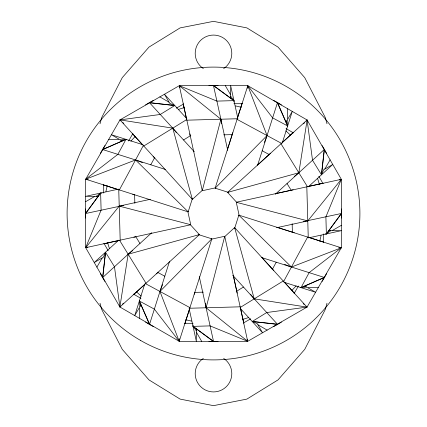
<?xml version="1.0" encoding="UTF-8"?>
<svg xmlns="http://www.w3.org/2000/svg" width="427" height="427" viewBox="0 0 427 427"><rect width="100%" height="100%" fill="white"/><g stroke="black" fill="none" stroke-linecap="round" stroke-linejoin="round"><path stroke-width="0.64" d="M139.335 318.275L139.346 308.326M139.351 302.353L139.351 301.024L154.36 309.132L179.201 341.296L211.867 238.842L198.71 234.658M228.29 192.342L215.133 188.158L247.799 85.704L272.639 117.868L287.649 125.976L287.649 124.647M287.654 118.674L287.665 108.725M196.356 328.971L196.345 341.322L189.342 309.554M230.644 98.029L230.655 85.678L237.658 117.446M193.089 325.064L193.047 326.372L193.709 327.52M233.911 101.936L233.953 100.628L233.291 99.48M102.651 277.144L105.522 252.224L114.468 266.747L119.902 307.024L179.201 341.296L159.96 291.454L169.434 261.655M324.349 149.856L321.478 174.776L312.532 160.253L307.098 119.976L247.799 85.704L267.04 135.546L257.566 165.345M179.756 338.75L179.185 341.322L247.697 341.322L307.024 307.098L341.296 247.799L238.842 215.133L234.658 228.29M247.244 88.25L247.815 85.678L179.303 85.678L119.976 119.902L85.704 179.201L188.158 211.867L192.342 198.71M202.275 190.73L179.303 85.678L216.9 101.108L233.953 100.628L213.5 85.678L220.892 119.218L202.243 190.736L215.726 187.779M224.725 236.27L247.697 341.322L210.1 325.892L193.047 326.372L213.5 341.322L206.108 307.782L224.757 236.264L211.274 239.221M100.003 123.771L101.77 117.425L122.271 77.629L148.991 47.093L180.109 27.899L213.5 21.35L246.891 27.899L278.009 47.093L304.729 77.629L325.23 117.425L326.997 123.771M326.997 303.229L325.23 309.575L304.729 349.371L278.009 379.907L246.891 399.101L213.5 405.65L180.109 399.101L148.991 379.907L122.271 349.371L101.77 309.575L100.003 303.229M188.168 211.835L135.546 159.96L102.8 149.589L125.976 139.351L117.868 154.36L85.704 179.201L135.546 159.96L165.345 169.434M238.832 215.165L291.454 267.04L324.2 277.411L301.024 287.649L309.132 272.639L341.296 247.799L291.454 267.04L261.655 257.566M144.753 283.976L134.729 315.617L140.915 304.931M162.586 284.606L159.96 291.454L149.589 324.2L139.351 301.024L139.976 306.57M227.591 149.076L232.8 132.69M237.561 117.655L242.125 103.238M184.875 323.762L189.439 309.345M194.2 294.31L194.797 292.426M264.414 142.394L267.04 135.546L277.411 102.8L287.649 125.976L287.024 120.43L292.271 111.383L282.247 143.024M119.336 189.972L143.344 145.527M150.779 164.795L154.83 157.291M272.17 269.709L276.221 262.205M283.656 281.473L307.664 237.028M286.085 122.069L287.024 120.43M128.586 140.974L132.92 133.464M96.881 267.158L102.202 257.967M324.798 169.033L330.119 159.842M294.08 293.536L298.414 286.026M85.678 213.196L100.628 193.047L101.936 193.089M341.322 213.804L326.372 233.953L325.064 233.911M150.416 199.276L119.218 206.108L85.678 247.697L119.902 307.024L199.414 234.631L190.074 224.388M276.584 227.724L307.782 220.892L341.322 179.303L307.098 119.976L227.586 192.369L236.926 202.611M120.761 306.068L119.875 307.04L128.153 254.236L151.756 232.72M122.544 304.12L123.43 303.149M303.57 123.851L304.456 122.88M306.239 120.932L307.125 119.96L298.847 172.764L275.244 194.28M267.04 135.546L215.165 188.168M159.96 291.454L211.835 238.832M192.396 199.393L119.976 119.902L160.253 114.468L174.776 105.522L169.663 103.291L164.448 94.223L186.839 118.722M234.604 227.607L307.024 307.098L266.747 312.532L252.224 321.478L257.337 323.709L262.552 332.777L240.161 308.278M118.722 240.161L94.223 262.552L103.291 257.337L105.522 252.224L102.8 277.411L128.153 254.236L132.818 250.462M270.617 153.17L257.919 164.753M282.743 142.079L293.418 132.322M133.582 294.678L144.257 284.921M156.383 273.83L157.841 272.501M308.278 186.839L332.777 164.448L323.709 169.663L321.478 174.776L324.2 149.589L298.847 172.764L294.182 176.538M202.611 190.074L192.369 199.414L172.764 128.153L149.589 102.8L174.776 105.522L149.856 102.651M224.388 236.926L234.631 227.586L254.236 298.847L277.411 324.2L252.224 321.478L277.144 324.349M117.446 189.342L85.678 196.345L96.139 196.361L100.628 193.047L101.108 210.1L85.678 247.697L190.736 224.757L187.779 211.274M309.554 237.658L341.322 230.655L330.861 230.639L326.372 233.953L325.892 216.9L341.322 179.303L236.264 202.243L239.221 215.726M143.718 146.039L186.727 119.555M183.535 139.96L190.794 135.487M236.206 291.513L243.465 287.04M240.273 307.445L283.282 280.961M176.314 108.186L183.3 104.151M243.7 322.849L250.686 318.814M85.678 201.661L94.303 196.692M99.48 193.709L100.628 193.047L85.678 213.5L123.83 205.376M327.52 233.291L326.372 233.953L341.322 213.5L303.17 221.624M332.697 230.308L341.322 225.339M129.312 253.617L128.153 254.236L199.393 234.604M297.688 173.383L298.847 172.764L227.607 192.396M102.955 149.322L125.976 139.351L124.647 139.351M302.353 287.649L301.024 287.649L324.045 277.678M87.53 247.1L85.646 247.697L85.678 179.185L88.25 179.756M339.47 179.9L341.354 179.303L341.322 247.815L338.75 247.244M293.13 189.807L276.338 193.49M309.18 186.273L323.298 183.162M103.702 243.838L117.82 240.727M133.87 237.193L135.797 236.766M143.024 144.753L111.383 134.729L120.43 139.976L125.976 139.351M301.024 287.649L306.57 287.024L315.617 292.271L283.976 282.247M186.791 120.184L237.94 118.738M223.663 134.847L232.192 134.606M194.808 292.394L203.337 292.153M189.06 308.262L240.209 306.816M96.139 196.361L98.029 196.356M328.971 230.644L330.861 230.639M233.953 103.702L242.52 103.702M184.48 323.298L193.047 323.298M108.725 139.335L118.674 139.346M308.326 287.654L318.275 287.665M307.782 220.892L236.27 202.275M119.218 206.108L190.73 224.725M294.31 232.8L277.924 227.591M309.345 237.561L323.762 242.125M103.238 184.875L117.655 189.439M132.69 194.2L134.574 194.797M135.546 159.96L142.394 162.586M284.606 264.414L291.454 267.04M237.028 119.336L281.473 143.344M262.205 150.779L269.709 154.83M157.291 272.17L164.795 276.221M145.527 283.656L189.972 307.664M120.43 139.976L122.069 140.915M304.931 286.085L306.57 287.024M286.026 128.586L293.536 132.92M133.464 294.08L140.974 298.414M159.842 96.881L169.033 102.202M257.967 324.798L267.158 330.119M213.804 85.678L233.953 100.628L230.639 96.139M213.196 341.322L193.047 326.372L196.361 330.861M227.724 150.416L220.892 119.218L179.303 85.678L179.9 87.53M199.276 276.584L206.108 307.782L247.697 341.322L247.1 339.47M120.932 120.761L119.96 119.875L172.764 128.153L194.28 151.756M122.88 122.544L123.851 123.43M303.149 303.57L304.12 304.456M306.068 306.239L307.04 307.125L254.236 298.847L232.72 275.244M273.83 270.617L262.247 257.919M284.921 282.743L294.678 293.418M132.322 133.582L142.079 144.257M153.17 156.383L154.499 157.841M176.538 132.818L172.764 128.153L173.383 129.312M250.462 294.182L254.236 298.847L253.617 297.688M280.961 143.718L307.445 186.727M287.04 183.535L291.513 190.794M135.487 236.206L139.96 243.465M119.555 240.273L146.039 283.282M318.814 176.314L322.849 183.3M104.151 243.7L108.186 250.686M225.339 85.678L230.308 94.303M196.692 332.697L201.661 341.322M277.678 102.955L287.649 125.976M139.351 301.024L149.322 324.045M237.193 293.13L233.51 276.338M240.727 309.18L243.838 323.298M183.162 103.702L186.273 117.82M189.807 133.87L190.234 135.797M220.892 119.218L221.624 123.83M205.376 303.17L206.108 307.782M306.816 186.791L308.262 237.94M292.153 223.663L292.394 232.192M134.606 194.808L134.847 203.337M118.738 189.06L120.184 240.209M323.298 233.953L323.298 242.52M103.702 184.48L103.702 193.047M326.65 273.552A128.1 128.1 0 0 1 322.081 281.468M281.468 322.081A128.1 128.1 0 0 1 273.552 326.65M218.069 341.52A128.1 128.1 0 0 1 208.931 341.52M153.448 326.65A128.1 128.1 0 0 1 145.532 322.081M104.919 281.468A128.1 128.1 0 0 1 100.35 273.552M85.48 218.069A128.1 128.1 0 0 1 85.48 208.931M100.35 153.448A128.1 128.1 0 0 1 104.919 145.532M145.532 104.919A128.1 128.1 0 0 1 153.448 100.35M208.931 85.48A128.1 128.1 0 0 1 218.069 85.48M273.552 100.35A128.1 128.1 0 0 1 281.468 104.919M322.081 145.532A128.1 128.1 0 0 1 326.65 153.448M341.52 208.931A128.1 128.1 0 0 1 341.52 218.069M321.083 235.442A109.798 109.798 0 0 1 319.727 241.276M296.141 285.791A109.798 109.798 0 0 1 291.609 290.67M248.29 317.645A109.798 109.798 0 0 1 242.557 319.385M191.558 321.083A109.798 109.798 0 0 1 185.724 319.727M141.209 296.141A109.798 109.798 0 0 1 136.33 291.609M109.355 248.29A109.798 109.798 0 0 1 107.615 242.557M105.917 191.558A109.798 109.798 0 0 1 107.273 185.724M130.859 141.209A109.798 109.798 0 0 1 135.391 136.33M178.71 109.355A109.798 109.798 0 0 1 184.443 107.615M235.442 105.917A109.798 109.798 0 0 1 241.276 107.273M285.791 130.859A109.798 109.798 0 0 1 290.67 135.391M317.645 178.71A109.798 109.798 0 0 1 319.385 184.443M203.337 68.592A18.302 18.302 0 0 1 199.74 41.312A18.302 18.302 0 0 1 227.26 41.312A18.302 18.302 0 0 1 223.663 68.592M223.663 358.408A18.302 18.302 0 0 1 227.26 385.688A18.302 18.302 0 0 1 199.74 385.688A18.302 18.302 0 0 1 203.337 358.408M140.302 340.287A146.402 146.402 0 0 0 359.902 213.5A146.402 146.402 0 0 0 140.302 86.713A146.402 146.402 0 0 0 140.302 340.287"/></g></svg>
